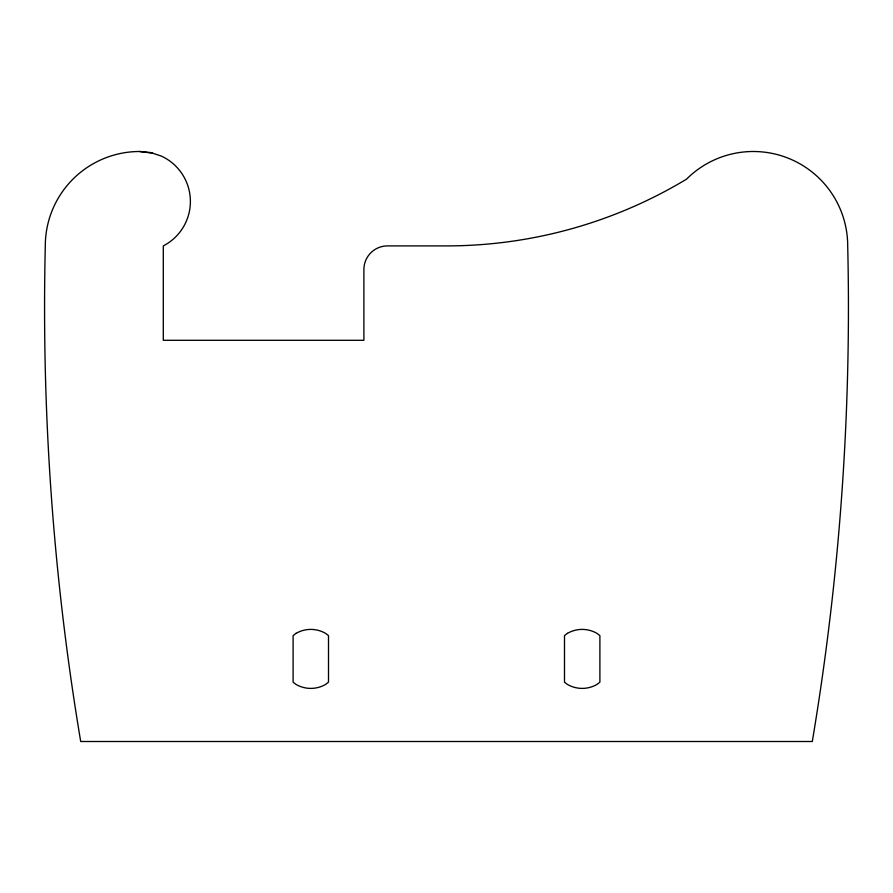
<?xml version="1.0" encoding="UTF-8"?>
<svg xmlns="http://www.w3.org/2000/svg" width="893" height="893" viewBox="0 0 893 893"><rect width="100%" height="100%" fill="white"/><g stroke="black" fill="none" stroke-linecap="round" stroke-linejoin="round"><path stroke-width="1.34" d="M139.699 151.497L150.783 152.58L161.365 156.096A49.975 49.975 0 0 1 163.296 245.899L163.296 340.3L363.897 340.3L363.897 269.496A23.598 23.598 0 0 1 387.495 245.899L446.5 245.899A465.007 465.007 0 0 0 686.55 179.147A94.401 94.401 0 0 1 847.703 245.899A2621.067 2621.067 0 0 1 812.295 741.503L80.705 741.503A2621.067 2621.067 0 0 1 45.297 245.899A94.401 94.401 0 0 1 139.699 151.497L152.67 153.205M296.052 633.349L293.105 635.615L293.105 682.185L296.052 684.451A29.502 29.502 0 0 0 325.554 684.451L328.501 682.185L328.501 635.615L325.554 633.349A29.502 29.502 0 0 0 296.052 633.349M567.446 633.349L564.499 635.615L564.499 682.185L567.446 684.451A29.502 29.502 0 0 0 596.948 684.451L599.895 682.185L599.895 635.615L596.948 633.349A29.502 29.502 0 0 0 567.446 633.349"/></g></svg>
